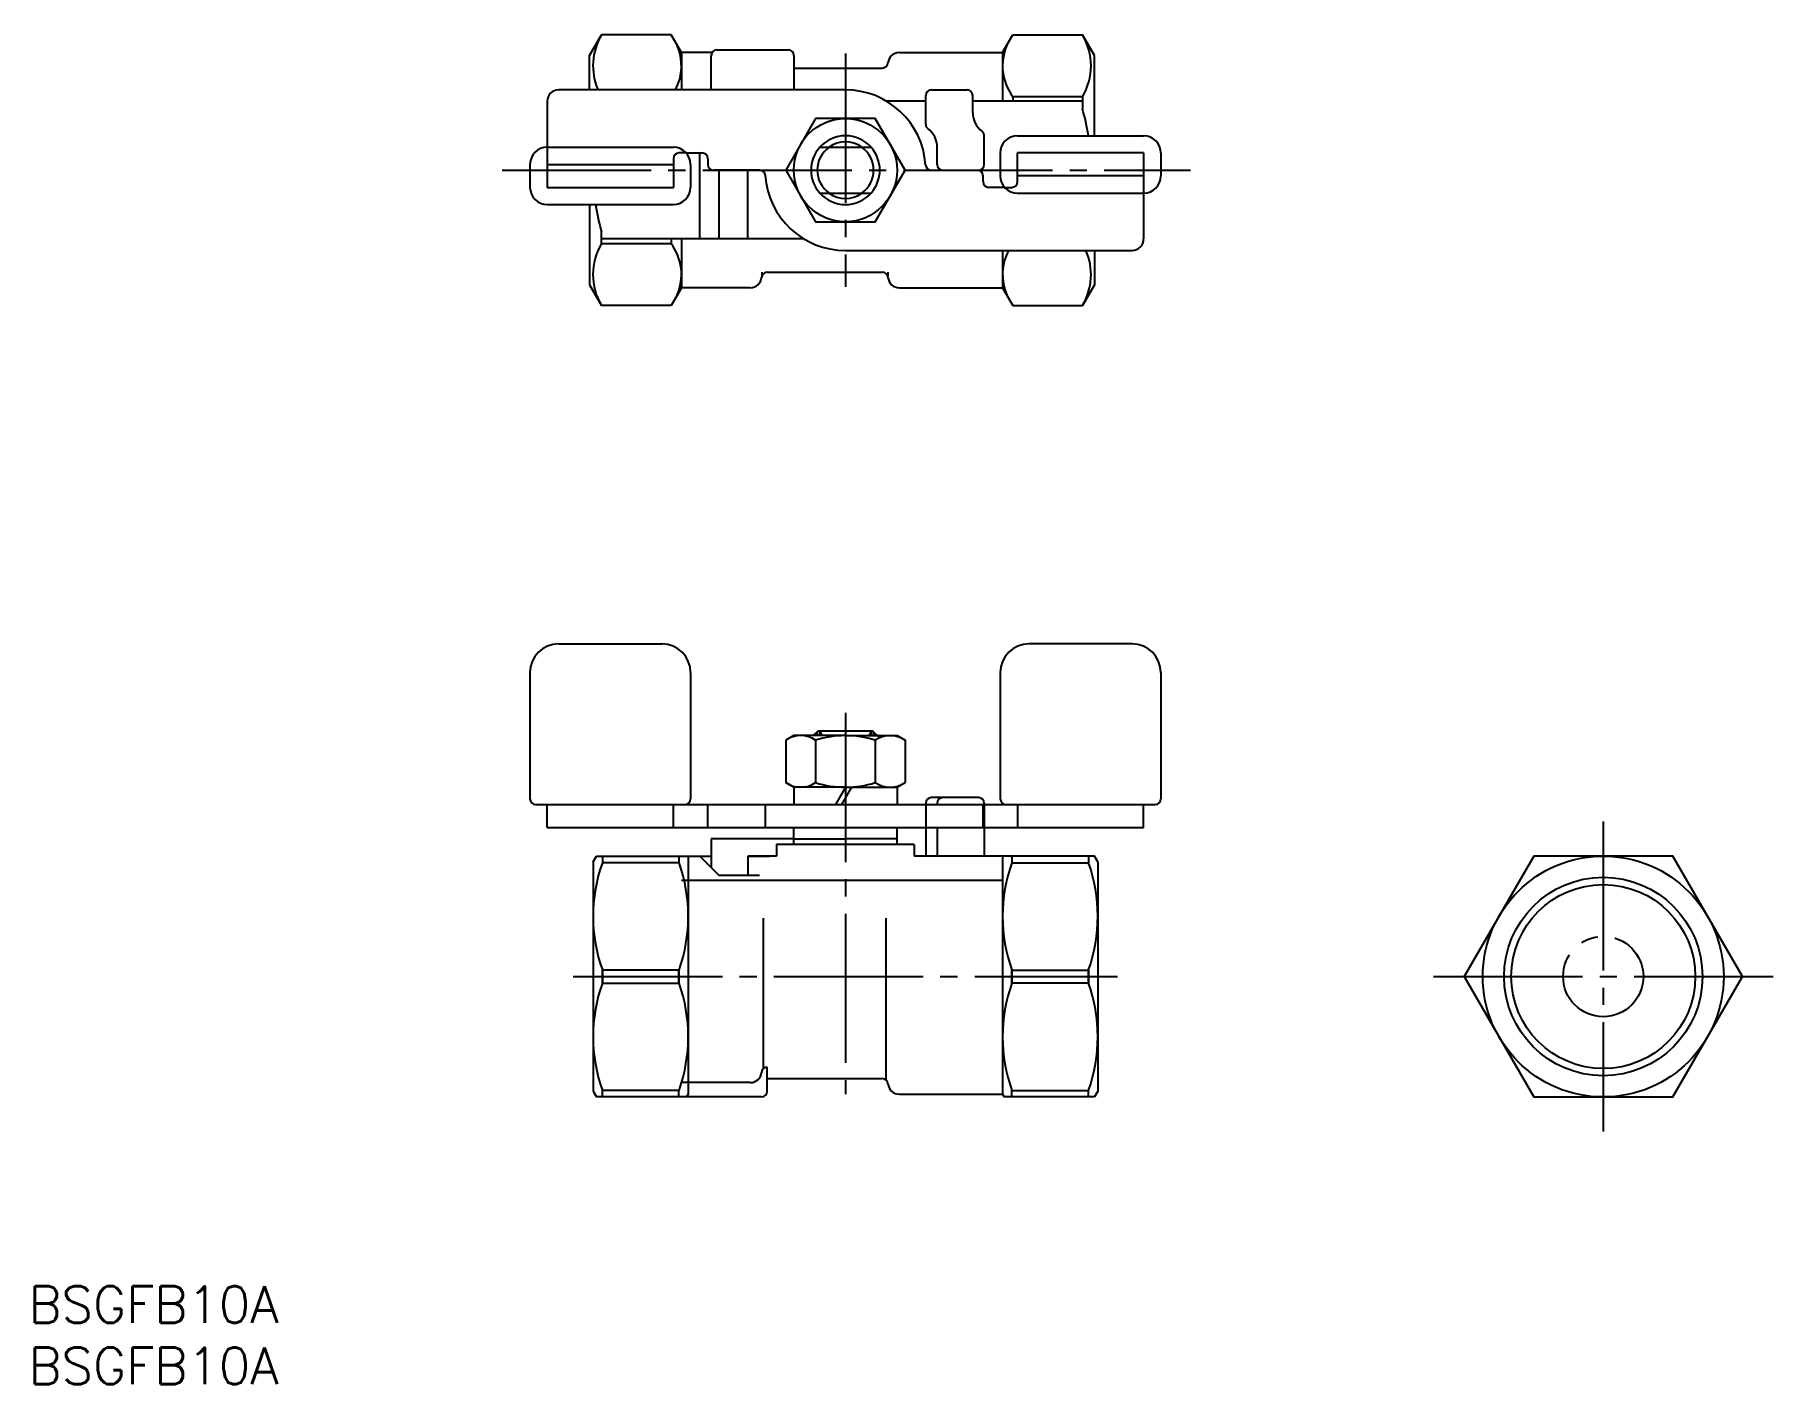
# Model space of a CAD drawing. Extents: x 71 to 223, y 156 to 274.
import ezdxf

# ---------------------------------------------------------------- set-up
doc = ezdxf.new("R2010")
doc.units = 0
doc.linetypes.add('CENTER', pattern=[17.5, 13, -1.5, 1.5, -1.5])
doc.layers.get('0').update_dxf_attribs({"linetype": 'CONTINUOUS'})
doc.layers.add('CENTER', color=1, linetype='CENTER')
doc.styles.get("Standard").update_dxf_attribs({"font": 'txt.shx', "bigfont": '@extfont2.shx'})

msp = doc.modelspace()

# ---------------------------------------------------------------- linework, layer by layer
at = {"color": 7, "linetype": 'CONTINUOUS'}
for p, q in [((119.4, 271.89), (120.44, 273.69)), ((126.5, 273.69), (120.44, 273.69)), ((127.4, 272.14), (126.5, 273.69)), ((155.4, 272.14), (156.29, 273.69)), ((156.29, 273.69), (162.36, 273.69)), ((163.4, 271.89), (162.36, 273.69)), ((119.4, 268.89), (119.4, 271.89)), ((130.07, 272.14), (127.4, 272.14)), ((127.4, 272.14), (127.4, 268.89)), ((130, 268.89), (130, 271.89)), ((130.5, 272.39), (136.7, 272.39)), ((137.2, 271.89), (137.2, 268.89)), ((146.4, 272.14), (155.4, 272.14)), ((155.4, 272.14), (155.4, 267.89)), ((163.4, 264.89), (163.4, 271.89)), ((137.2, 270.79), (144.91, 270.79)), ((141.7, 268.89), (116.7, 268.89)), ((148.7, 265.89), (148.7, 268.39)), ((149.2, 268.89), (152.3, 268.89)), ((152.8, 266.89), (152.8, 268.39)), ((162.36, 268.29), (156.29, 268.29)), ((156.29, 268.29), (156.29, 267.89)), ((162.36, 268.29), (162.36, 267.28)), ((115.7, 267.89), (115.7, 263.89)), ((148.7, 267.89), (145.3, 267.89)), ((162.36, 267.89), (152.8, 267.89)), ((115.7, 263.89), (115.7, 260.39)), ((115.7, 263.89), (126.7, 263.89)), ((139.46, 263.89), (143.93, 263.89)), ((149.7, 262.39), (149.7, 263.89)), ((153.8, 262.39), (153.8, 264.89)), ((156.7, 264.89), (167.7, 264.89)), ((114.2, 262.39), (114.2, 260.39)), ((115.7, 262.39), (126.7, 262.39)), ((126.7, 262.89), (126.7, 260.39)), ((127.82, 263.39), (127.2, 263.39)), ((127.82, 263.39), (129.2, 263.39)), ((128.2, 262.39), (128.2, 260.39)), ((129, 255.89), (129, 263.39)), ((129.7, 262.89), (129.7, 262.39)), ((155.2, 263.39), (155.2, 261.39)), ((167.7, 263.39), (156.7, 263.39)), ((156.7, 260.89), (156.7, 263.39)), ((167.7, 263.39), (167.7, 259.89)), ((169.2, 263.39), (169.2, 261.39)), ((134.22, 261.89), (130.2, 261.89)), ((130.7, 255.89), (130.7, 261.89)), ((133.2, 255.89), (133.2, 261.89)), ((149.18, 261.89), (153.2, 261.89)), ((150.2, 261.89), (153.3, 261.89)), ((153.7, 260.89), (153.7, 261.39)), ((167.7, 261.39), (156.7, 261.39)), ((115.7, 260.39), (126.7, 260.39)), ((139.46, 259.89), (143.93, 259.89)), ((155.58, 260.39), (154.2, 260.39)), ((155.58, 260.39), (156.2, 260.39)), ((156.7, 259.89), (167.7, 259.89)), ((167.7, 259.89), (167.7, 255.89)), ((115.7, 258.89), (126.7, 258.89)), ((119.4, 258.89), (119.4, 251.89)), ((120.44, 255.49), (120.44, 256.51)), ((138.09, 255.89), (120.44, 255.89)), ((120.44, 255.49), (126.5, 255.49)), ((126.5, 255.89), (126.5, 255.49)), ((127.4, 255.89), (127.4, 251.64)), ((141.7, 254.89), (166.7, 254.89)), ((155.4, 254.89), (155.4, 251.64)), ((163.4, 254.89), (163.4, 251.89)), ((119.4, 251.89), (120.44, 250.09)), ((127.4, 251.64), (126.5, 250.09)), ((133.4, 251.64), (127.4, 251.64)), ((134.89, 252.99), (144.91, 252.99)), ((146.4, 251.64), (155.4, 251.64)), ((155.4, 251.64), (156.29, 250.09)), ((163.4, 251.89), (162.36, 250.09)), ((126.5, 250.09), (120.44, 250.09)), ((156.29, 250.09), (162.36, 250.09)), ((116.7, 220.6), (125.7, 220.6)), ((166.7, 220.6), (157.7, 220.6)), ((114.2, 218.1), (114.2, 207.1)), ((128.2, 218.1), (128.2, 207.1)), ((155.2, 218.1), (155.2, 207.1)), ((169.2, 218.1), (169.2, 207.1)), ((137.2, 212.6), (136.5, 212.2)), ((136.5, 212.2), (136.5, 208.5)), ((141.7, 212.6), (137.2, 212.6)), ((138.9, 212.6), (139.3, 213)), ((139.1, 212.2), (139.1, 208.5)), ((144.1, 213), (139.3, 213)), ((139.46, 213), (139.63, 212.6)), ((139.46, 213), (139.46, 212.6)), ((141.7, 212.6), (146.2, 212.6)), ((143.93, 213), (143.93, 212.6)), ((144.7, 212.4), (144.1, 213)), ((144.16, 212.94), (144.16, 212.6)), ((144.3, 212.2), (144.3, 208.5)), ((146.2, 212.6), (146.9, 212.2)), ((146.9, 212.2), (146.9, 208.5)), ((137.2, 208.1), (136.5, 208.5)), ((141.7, 208.1), (137.2, 208.1)), ((141.7, 208.1), (137.2, 208.1)), ((137.2, 208.1), (137.2, 206.6)), ((141.7, 208.1), (140.83, 206.6)), ((142.24, 208.1), (141.37, 206.6)), ((141.7, 208.1), (146.2, 208.1)), ((141.7, 208.1), (146.2, 208.1)), ((146.2, 208.1), (146.9, 208.5)), ((146.2, 208.1), (146.2, 206.6)), ((114.7, 206.6), (141.7, 206.6)), ((115.7, 204.6), (115.7, 206.6)), ((126.7, 204.6), (126.7, 206.6)), ((129.7, 204.6), (129.7, 206.6)), ((134.7, 206.6), (134.7, 204.6)), ((141.7, 206.6), (167.7, 206.6)), ((148.7, 206.7), (148.7, 206.6)), ((148.7, 206.6), (148.7, 204.6)), ((153.3, 207.2), (149.2, 207.2)), ((149.7, 206.7), (149.7, 206.6)), ((153.7, 204.6), (153.7, 206.6)), ((153.8, 206.7), (153.8, 202.1)), ((155.7, 206.6), (168.7, 206.6)), ((156.7, 206.6), (156.7, 204.6)), ((167.7, 204.6), (167.7, 206.6)), ((115.7, 204.6), (141.7, 204.6)), ((130, 203.6), (130, 201.1)), ((137.2, 203.6), (130, 203.6)), ((141.7, 203.1), (135.7, 203.1)), ((135.7, 203.1), (135.7, 202.1)), ((137.2, 203.1), (137.2, 204.6)), ((137.2, 203.6), (141.7, 203.6)), ((141.7, 204.6), (167.7, 204.6)), ((146.2, 203.6), (141.7, 203.6)), ((147.7, 203.1), (141.7, 203.1)), ((146.2, 203.1), (146.2, 204.6)), ((147.7, 203.1), (147.7, 202.1)), ((148.7, 204.6), (148.7, 202.1)), ((149.7, 204.6), (149.7, 202.1)), ((119.7, 201.6), (119.99, 202.1)), ((119.7, 201.6), (119.7, 181.6)), ((119.99, 202.1), (130, 202.1)), ((120.51, 202.1), (120.51, 201.52)), ((127.19, 202.1), (127.19, 201.52)), ((128, 202.1), (128, 181.35)), ((129, 202.1), (130.7, 200.4)), ((133.2, 202.1), (135.1, 202.1)), ((133.2, 202.1), (133.2, 200.4)), ((135.7, 202.1), (133.2, 202.1)), ((163.41, 202.1), (147.7, 202.1)), ((155.4, 202.1), (155.4, 181.35)), ((156.21, 202.1), (156.21, 201.52)), ((162.89, 202.1), (162.89, 201.52)), ((163.7, 201.6), (163.41, 202.1)), ((163.7, 201.6), (163.7, 181.6)), ((127.19, 201.52), (120.51, 201.52)), ((134.2, 200.4), (130.7, 200.4)), ((156.21, 201.52), (162.89, 201.52)), ((155.4, 199.97), (127.4, 199.97)), ((134.56, 183.57), (134.56, 196.68)), ((145.24, 182.57), (145.24, 196.68)), ((127.19, 192.17), (120.51, 192.17)), ((120.51, 191.02), (120.51, 192.17)), ((120.51, 192.17), (120.51, 191.02)), ((120.51, 191.02), (127.19, 191.02)), ((127.19, 191.02), (127.19, 192.17)), ((127.19, 192.17), (127.19, 191.02)), ((156.21, 191.02), (156.21, 192.17)), ((156.21, 192.17), (156.21, 191.02)), ((156.21, 192.17), (162.89, 192.17)), ((162.89, 191.02), (156.21, 191.02)), ((162.89, 191.02), (162.89, 192.17)), ((162.89, 192.17), (162.89, 191.02)), ((134.89, 181.6), (134.89, 183.7)), ((133.4, 182.35), (127.4, 182.35)), ((134.89, 182.7), (144.91, 182.7)), ((119.7, 181.6), (119.99, 181.1)), ((134.39, 181.1), (119.99, 181.1)), ((127.19, 181.67), (120.51, 181.67)), ((120.51, 181.1), (120.51, 181.67)), ((127.19, 181.1), (127.19, 181.67)), ((128, 181.35), (127.85, 181.1)), ((146.4, 181.35), (155.4, 181.35)), ((155.4, 181.35), (155.54, 181.1)), ((163.41, 181.1), (155.54, 181.1)), ((156.21, 181.67), (162.89, 181.67)), ((156.21, 181.1), (156.21, 181.67)), ((162.89, 181.1), (162.89, 181.67)), ((163.7, 181.6), (163.41, 181.1))]:
    msp.add_line(p, q, dxfattribs=at)
at = {"color": 3, "linetype": 'CONTINUOUS'}
for p, q in [((134.4, 252.99), (134.4, 252.64)), ((145.4, 252.99), (145.4, 252.64)), ((139.24, 212.94), (139.24, 212.6)), ((143.93, 213), (143.76, 212.6))]:
    msp.add_line(p, q, dxfattribs=at)
at = {"color": 7, "linetype": 'CONTINUOUS'}
for points in [[(139.1, 266.39), (136.5, 261.89), (139.1, 257.39), (144.3, 257.39), (146.9, 261.89), (144.3, 266.39)], [(201.71, 202.1), (195.65, 191.6), (201.71, 181.1), (213.83, 181.1), (219.9, 191.6), (213.83, 202.1)]]:
    msp.add_lwpolyline(points, close=True, dxfattribs=at)
for centre, radius in [((141.7, 261.89), 4.5), ((207.77, 191.6), 10.5), ((207.77, 191.6), 8.02)]:
    msp.add_circle(centre, radius, dxfattribs=at)
at = {"color": 3}
msp.add_circle((207.77, 191.6), 8.65, dxfattribs=at)
at = {"color": 1, "linetype": 'CENTER'}
msp.add_circle((207.77, 191.6), 3.5, dxfattribs=at)
at = {"color": 7, "linetype": 'CONTINUOUS'}
for centre, radius, start, end in [((124.92, 270.99), 5.23, 148.9236, 203.6826), ((157.88, 270.99), 5.23, 328.9236, 31.0764), ((122.88, 270.99), 4.52, 332.2995, 23.318), ((130.5, 271.89), 0.5, 90, 180), ((136.7, 271.89), 0.5, 0, 90), ((146.4, 271.14), 1, 90, 174.2608), ((159.92, 270.99), 4.52, 156.682, 216.682), ((144.91, 271.29), 0.5, 270, 354.2608), ((116.7, 267.89), 1, 90, 180), ((141.7, 261.89), 7, 3.8226, 90), ((149.2, 268.39), 0.5, 90, 180), ((152.3, 268.39), 0.5, 0, 90), ((154.8, 266.89), 2, 180, 233.1301), ((143.5, 261.89), 19.61, 8.8005, 15.9374), ((149.2, 265.89), 0.5, 180, 233.1301), ((147.7, 263.89), 2, 0, 53.1301), ((153.3, 264.89), 0.5, 0, 53.1301), ((115.7, 262.39), 1.5, 90, 180), ((126.7, 262.39), 1.5, 0, 90), ((141.7, 261.89), 3, 138.1897, 221.8103), ((141.7, 261.89), 2.46, 125.5684, 234.4316), ((141.7, 261.89), 3, 41.8103, 138.1897), ((141.7, 261.89), 2.46, 54.4316, 125.5684), ((141.7, 261.89), 2.46, 305.5684, 54.4316), ((141.7, 261.89), 3, 318.1897, 41.8103), ((156.7, 263.39), 1.5, 90, 180), ((167.7, 263.39), 1.5, 0, 90), ((127.2, 262.89), 0.5, 90, 180), ((129.2, 262.89), 0.5, 0, 90), ((130.2, 262.39), 0.5, 180, 270), ((149.18, 262.39), 0.5, 183.8226, 270), ((150.2, 262.39), 0.5, 180, 270), ((153.3, 262.39), 0.5, 270, 0), ((134.22, 261.39), 0.5, 3.8226, 90), ((141.7, 261.89), 7, 183.8226, 270), ((153.2, 261.39), 0.5, 0, 90), ((154.2, 260.89), 0.5, 180, 270), ((156.7, 261.39), 1.5, 180, 270), ((156.2, 260.89), 0.5, 270, 0), ((167.7, 261.39), 1.5, 270, 0), ((115.7, 260.39), 1.5, 180, 270), ((126.7, 260.39), 1.5, 270, 0), ((141.7, 261.89), 3, 221.8103, 318.1897), ((141.7, 261.89), 2.46, 234.4316, 305.5684), ((139.29, 261.89), 19.61, 188.8005, 195.9374), ((124.92, 252.79), 5.23, 148.9236, 211.0764), ((122.88, 252.79), 4.52, 336.682, 36.682), ((159.92, 252.79), 4.52, 152.2995, 203.318), ((157.88, 252.79), 5.23, 328.9236, 23.6826), ((166.7, 255.89), 1, 270, 0), ((133.4, 252.64), 1, 270, 354.2608), ((134.89, 252.49), 0.5, 90, 174.2608), ((144.91, 252.49), 0.5, 5.7392, 90), ((146.4, 252.64), 1, 185.7392, 270), ((116.7, 218.1), 2.5, 90, 180), ((125.7, 218.1), 2.5, 0, 90), ((157.7, 218.1), 2.5, 90, 180), ((166.7, 218.1), 2.5, 0, 90), ((137.8, 210.3), 2.3, 55.6158, 124.3842), ((141.7, 204), 8.6, 90, 107.588), ((141.7, 204), 8.6, 72.412, 90), ((145.6, 210.3), 2.3, 55.6158, 124.3842), ((137.8, 210.4), 2.3, 235.6158, 304.3842), ((141.7, 216.7), 8.6, 252.412, 270), ((141.7, 216.7), 8.6, 270, 287.588), ((145.6, 210.4), 2.3, 235.6158, 304.3842), ((114.7, 207.1), 0.5, 180, 270), ((127.7, 207.1), 0.5, 270, 0), ((149.2, 206.7), 0.5, 90, 180), ((150.2, 206.7), 0.5, 90, 180), ((153.3, 206.7), 0.5, 0, 90), ((155.7, 207.1), 0.5, 180, 270), ((168.7, 207.1), 0.5, 270, 0), ((133.62, 196.85), 13.92, 160.3783, 199.6217), ((114.08, 196.85), 13.92, 340.3783, 19.6217), ((169.32, 196.85), 13.92, 160.3783, 199.6217), ((149.78, 196.85), 13.92, 340.3783, 19.6217), ((133.62, 186.35), 13.92, 160.3783, 199.6217), ((114.08, 186.35), 13.92, 340.3783, 19.6217), ((169.32, 186.35), 13.92, 160.3783, 199.6217), ((149.78, 186.35), 13.92, 340.3783, 19.6217), ((134.89, 183.2), 0.5, 90, 174.2608), ((133.4, 183.35), 1, 270, 354.2608), ((144.91, 182.2), 0.5, 5.7392, 90), ((146.4, 182.35), 1, 185.7392, 270), ((134.39, 181.6), 0.5, 270, 360)]:
    msp.add_arc(centre, radius, start, end, dxfattribs=at)
at = {"layer": 'CENTER', "color": 1, "linetype": 'CENTER'}
for p, q in [((141.7, 272.05), (141.7, 251.73)), ((111.76, 261.89), (171.78, 261.89)), ((141.7, 214.58), (141.7, 181.35)), ((207.77, 205.12), (207.77, 178.08)), ((117.97, 191.6), (165.42, 191.6)), ((192.96, 191.6), (222.59, 191.6))]:
    msp.add_line(p, q, dxfattribs=at)

# ---------------------------------------------------------------- texts
at = {"color": 7, "linetype": 'CONTINUOUS'}
for p in [(70.48, 161.41), (70.48, 156.06)]:
    msp.add_text('BSGFB10A', height=3.2, dxfattribs=at).set_placement(p)

doc.saveas('drawing.dxf')
